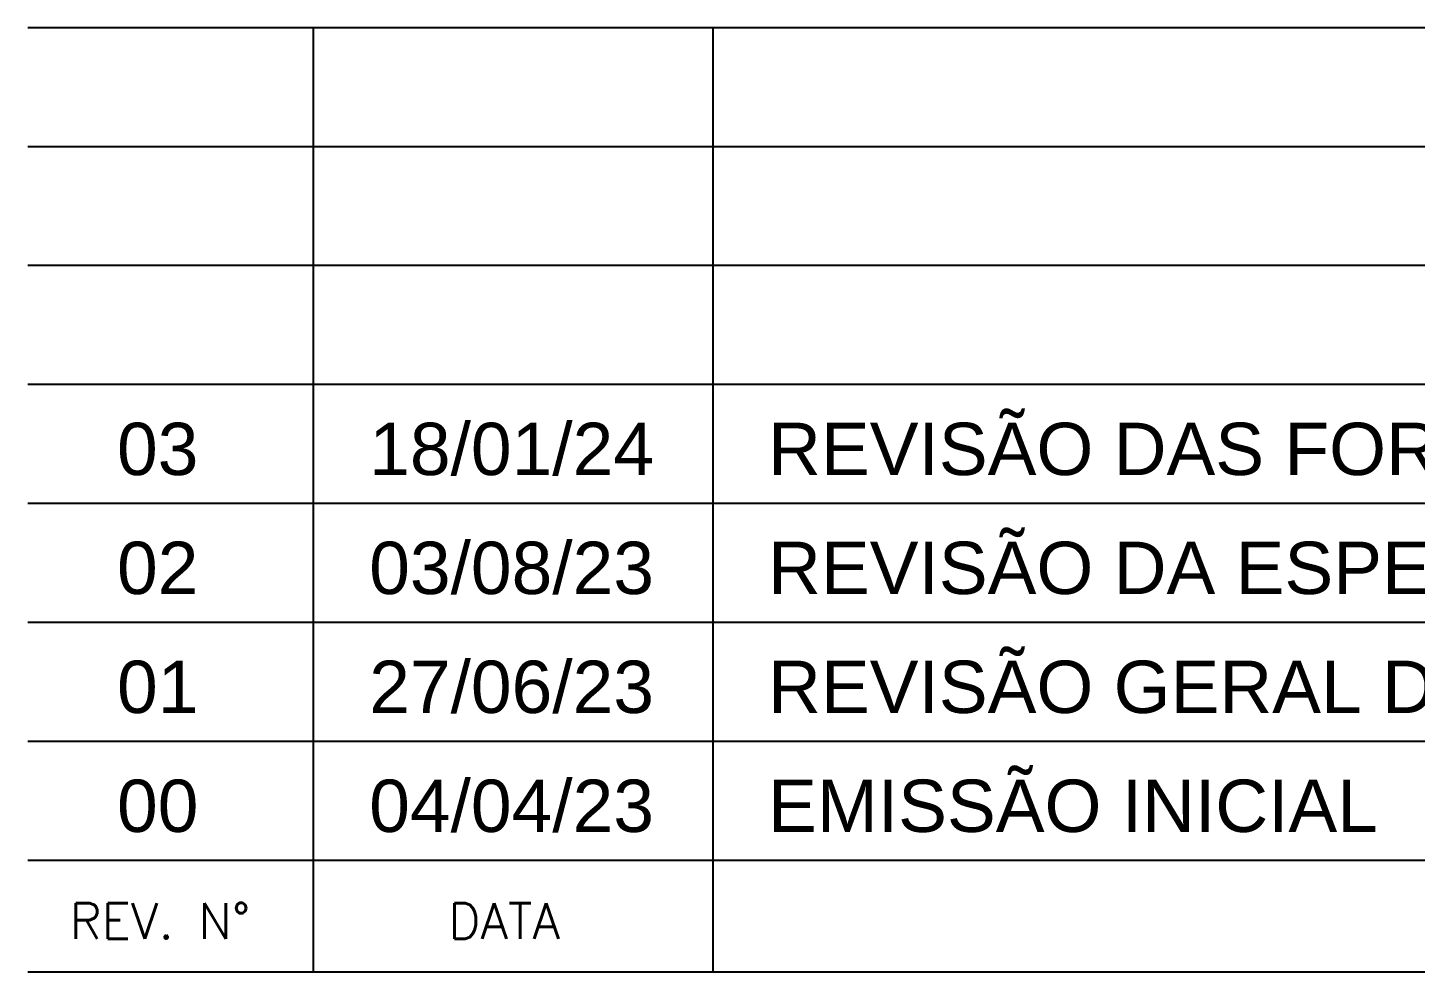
# Model space of a CAD drawing. Header units: millimetres. Extents: x 7530 to 14400, y -7174 to -2969.
# Drawn here: x 13500 to 13791.4, y -6437.4 to -6238.9 of the extents above; entities that cross this region are included whole.
import ezdxf

# ---------------------------------------------------------------- set-up
doc = ezdxf.new("R2010")
doc.units = ezdxf.units.MM
doc.header["$LTSCALE"] = 50
doc.layers.add('CARIMBO', color=7, linetype='Continuous')
doc.layers.add('TERRENO', color=3, linetype='Continuous', lineweight=30)
doc.styles.add('AR-REF', font='arial.ttf')
doc.styles.add('STYLE3', font='romans.shx')

msp = doc.modelspace()

# ---------------------------------------------------------------- linework, layer by layer
at = {"layer": 'CARIMBO', "color": 1}
for p, q in [((14348.5, -6238.942), (13500, -6238.942)), ((13559.952, -6238.942), (13559.952, -6437.442)), ((13643.884, -6238.942), (13643.884, -6437.442)), ((14348.5, -6263.942), (13500, -6263.942)), ((14348.5, -6288.942), (13500, -6288.942)), ((14348.5, -6313.942), (13500, -6313.942)), ((14348.5, -6338.942), (13500, -6338.942)), ((14348.5, -6363.942), (13500, -6363.942)), ((14348.5, -6388.942), (13500, -6388.942))]:
    msp.add_line(p, q, dxfattribs=at)
at = {"layer": 'CARIMBO', "color": 6}
for p, q in [((14350, -6413.942), (13500, -6413.942)), ((14350, -6437.442), (13500, -6437.442))]:
    msp.add_line(p, q, dxfattribs=at)

# ---------------------------------------------------------------- texts
at = {"layer": 'CARIMBO', "color": 2, "style": 'STYLE3'}
for s, p in [('REV. N°', (13508.813, -6430.389)), ('DATA', (13588.33, -6430.389))]:
    msp.add_text(s, height=7.5, dxfattribs=at).set_placement(p)
at = {"layer": 'CARIMBO', "color": 3, "style": 'AR-REF'}
for tag, p in [('03', (13518.751, -6332.957)), ('18/01/24', (13571.71, -6332.957)), ('03/08/23', (13571.71, -6357.957)), ('02', (13518.751, -6357.957)), ('01', (13518.751, -6382.957)), ('27/06/23', (13571.71, -6382.957)), ('00', (13518.751, -6407.957)), ('04/04/23', (13571.71, -6407.957))]:
    msp.add_attdef(tag, p, '', height=11, dxfattribs=at)
at = {"layer": 'TERRENO', "linetype": 'ByBlock', "style": 'AR-REF'}
for s, p in [('REVISÃO DAS FORMAS E CORTES DA ESCADA, CONFORME ARQUITETURA', (13655.475, -6332.953)), ('REVISÃO DA ESPESSURA ESC304', (13655.475, -6357.953)), ('REVISÃO GERAL DAS FORMAS E CORTE DA ESCADA, CONFORME ARQUITETURA', (13655.475, -6382.953)), ('EMISSÃO INICIAL', (13655.475, -6407.953))]:
    msp.add_text(s, height=11, dxfattribs=at).set_placement(p)

doc.saveas('drawing.dxf')
